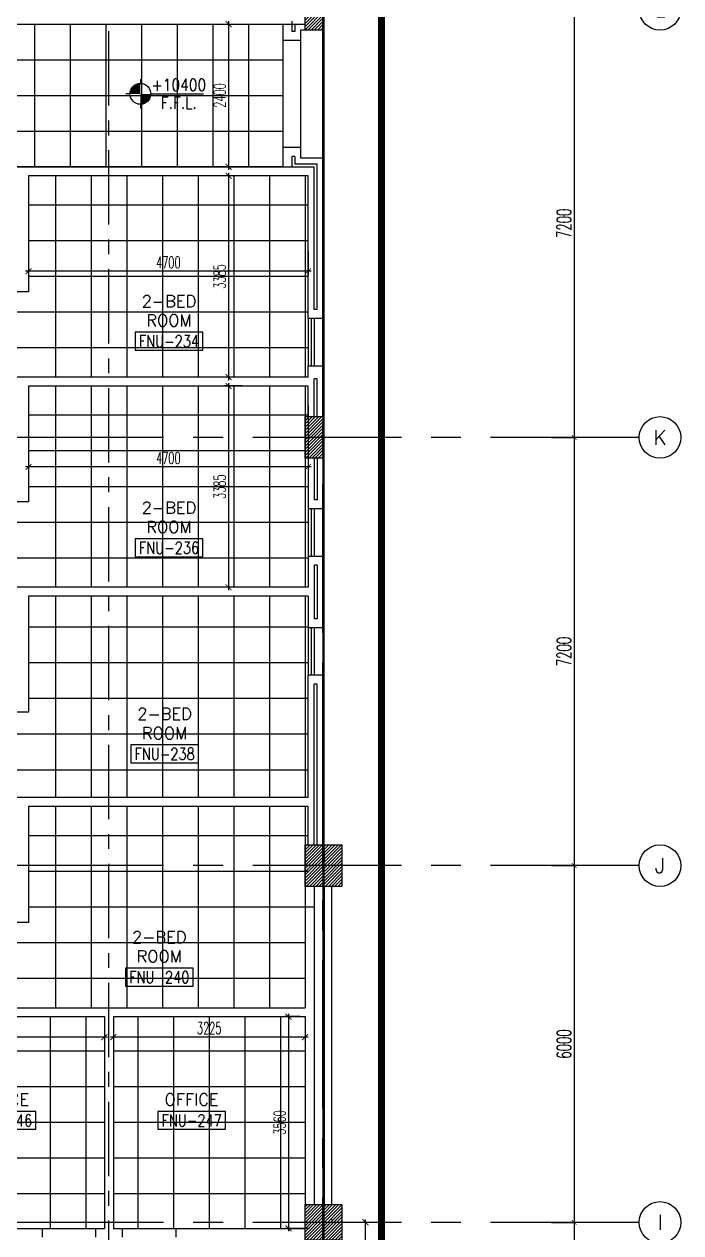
# Model space of a CAD drawing. Extents: x 88808.2 to 88899.2, y 39921.6 to 40001.1.
# Drawn here: x 88888.15 to 88899.19, y 39959.52 to 39979.85 of the extents above; entities that cross this region are included whole.
import ezdxf
from ezdxf.enums import TextEntityAlignment as Align

# ---------------------------------------------------------------- set-up
doc = ezdxf.new("R2010")
doc.units = 0
doc.header["$MEASUREMENT"] = 0
doc.header["$PDMODE"] = 34
for name, pattern in [('CENTER', [2, 1.25, -0.25, 0.25, -0.25]), ('CENTER2', [1.125, 0.75, -0.125, 0.125, -0.125]), ('CENTERX2', [4, 2.5, -0.5, 0.5, -0.5])]:
    doc.linetypes.add(name, pattern=pattern)
doc.layers.get('0').update_dxf_attribs({"color": 4, "linetype": 'CONTINUOUS'})
doc.layers.get('DEFPOINTS').update_dxf_attribs({"linetype": 'CONTINUOUS'})
for name, color, linetype in [('AX-CR', 2, 'CONTINUOUS'), ('AX-DIM', 4, 'CONTINUOUS'), ('AX-TXT', 2, 'CONTINUOUS'), ('AXES', 11, 'CENTERX2'), ('AXES1', 11, 'CENTER'), ('CEILING', 4, 'CONTINUOUS'), ('COL', 2, 'CONTINUOUS'), ('DIM', 4, 'CONTINUOUS'), ('EJ', 11, 'CONTINUOUS'), ('ELEV', 2, 'CONTINUOUS'), ('HAT', 11, 'CONTINUOUS'), ('INSUL', 4, 'CONTINUOUS'), ('LEV-PL', 7, 'CONTINUOUS'), ('RM-BOX', 11, 'CONTINUOUS'), ('RM-NAME', 11, 'CONTINUOUS'), ('RM-NO', 11, 'CONTINUOUS'), ('ROOF', 7, 'CONTINUOUS'), ('STR', 5, 'CONTINUOUS'), ('WALL', 2, 'CONTINUOUS'), ('WIN', 3, 'CONTINUOUS')]:
    doc.layers.add(name, color=color, linetype=linetype)
doc.styles.add('ROMANS', font='ROMANS.shx', dxfattribs={"width": 0.6})
doc.styles.add('S', font='ROMANS.SHX')
doc.dimstyles.new('DIM-OUT', dxfattribs={"dimscale": 0, "dimtxt": 0.24, "dimasz": 0.08, "dimexe": 0.02, "dimexo": 0.02, "dimgap": 0.05, "dimtad": 1, "dimdec": 0, "dimlfac": 1000, "dimzin": 0, "dimtxsty": 'ROMANS', "dimblk1": 'ARCHTICK', "dimblk2": 'ARCHTICK', "dimsah": 1, "dimcen": 0.01, "dimdle": 0.08, "dimclrd": 4, "dimclre": 4, "dimclrt": 2, "dimazin": 3, "dimtp": 2, "dimtm": 2, "dimtfac": 0.114286, "dimtdec": 0, "dimtix": 1, "dimtmove": 0, "dimatfit": 3, "dimtolj": 1, "dimtzin": 0})
doc.dimstyles.new('STANDARD_IN', dxfattribs={"dimtxt": 0.2, "dimasz": 0.1, "dimexe": 0.07, "dimexo": 0.07, "dimgap": 0.05, "dimtad": 1, "dimdec": 0, "dimlfac": 1000, "dimzin": 0, "dimtxsty": 'ROMANS', "dimblk": 'ARCHTICK', "dimcen": 0.05, "dimdle": 0.05, "dimclrd": 4, "dimclre": 4, "dimclrt": 2, "dimazin": 3, "dimtfac": 1, "dimtdec": 0, "dimtmove": 0, "dimatfit": 3, "dimtolj": 1, "dimtzin": 0})

# ---------------------------------------------------------------- blocks, each defined once
blk = doc.blocks.new('_ARCHTICK')
at = {"color": 0, "linetype": 'BYBLOCK', "const_width": 0.15}
blk.add_lwpolyline([(-0.5, -0.5), (0.5, 0.5)], dxfattribs=at)
blk = doc.blocks.new('*D216')
at = {"layer": 'DEFPOINTS', "color": 0, "linetype": 'CONTINUOUS'}
for p in [(88885.87, 39963.16), (88889.495, 39963.16), (88885.87, 39962.815)]:
    blk.add_point(p, dxfattribs=at)
at = {"layer": 'DIM', "color": 4, "linetype": 'CONTINUOUS'}
for p, q in [((88885.87, 39963.09), (88885.87, 39962.745)), ((88889.495, 39963.09), (88889.495, 39962.745)), ((88889.545, 39962.815), (88885.82, 39962.815))]:
    blk.add_line(p, q, dxfattribs=at)
at = {"layer": 'DIM', "color": 4, "linetype": 'CONTINUOUS', "xscale": 0.1, "yscale": 0.1, "zscale": 0.1, "rotation": 180}
blk.add_blockref('_ARCHTICK', (88885.87, 39962.815), dxfattribs=at)
at = {"layer": 'DIM', "color": 4, "linetype": 'CONTINUOUS', "xscale": 0.1, "yscale": 0.1, "zscale": 0.1}
blk.add_blockref('_ARCHTICK', (88889.495, 39962.815), dxfattribs=at)
at = {"layer": 'DIM', "color": 2, "linetype": 'CONTINUOUS', "insert": (88887.683, 39962.965), "char_height": 0.2, "attachment_point": 5, "style": 'ROMANS'}
blk.add_mtext('\\A1;3625', dxfattribs=at)
blk = doc.blocks.new('*D215')
at = {"layer": 'DEFPOINTS', "color": 0, "linetype": 'CONTINUOUS'}
for p in [(88889.645, 39962.838), (88889.645, 39962.815), (88892.87, 39962.838)]:
    blk.add_point(p, dxfattribs=at)
at = {"layer": 'DIM', "color": 4, "linetype": 'CONTINUOUS'}
for p, q in [((88892.92, 39962.815), (88889.595, 39962.815)), ((88889.645, 39962.768), (88889.645, 39962.745)), ((88892.87, 39962.768), (88892.87, 39962.745))]:
    blk.add_line(p, q, dxfattribs=at)
at = {"layer": 'DIM', "color": 4, "linetype": 'CONTINUOUS', "xscale": 0.1, "yscale": 0.1, "zscale": 0.1, "rotation": 180}
blk.add_blockref('_ARCHTICK', (88889.645, 39962.815), dxfattribs=at)
at = {"layer": 'DIM', "color": 4, "linetype": 'CONTINUOUS', "xscale": 0.1, "yscale": 0.1, "zscale": 0.1}
blk.add_blockref('_ARCHTICK', (88892.87, 39962.815), dxfattribs=at)
at = {"layer": 'DIM', "color": 2, "linetype": 'CONTINUOUS', "insert": (88891.258, 39962.965), "char_height": 0.2, "attachment_point": 5, "style": 'ROMANS'}
blk.add_mtext('\\A1;3225', dxfattribs=at)
blk = doc.blocks.new('*D213')
at = {"layer": 'DEFPOINTS', "color": 0, "linetype": 'CONTINUOUS'}
for p in [(88888.22, 39973.507), (88892.92, 39973.507), (88888.22, 39972.404)]:
    blk.add_point(p, dxfattribs=at)
at = {"layer": 'DIM', "color": 4, "linetype": 'CONTINUOUS'}
for p, q in [((88888.22, 39973.437), (88888.22, 39972.334)), ((88892.92, 39973.437), (88892.92, 39972.334)), ((88892.97, 39972.404), (88888.17, 39972.404))]:
    blk.add_line(p, q, dxfattribs=at)
at = {"layer": 'DIM', "color": 4, "linetype": 'CONTINUOUS', "xscale": 0.1, "yscale": 0.1, "zscale": 0.1, "rotation": 180}
blk.add_blockref('_ARCHTICK', (88888.22, 39972.404), dxfattribs=at)
at = {"layer": 'DIM', "color": 4, "linetype": 'CONTINUOUS', "xscale": 0.1, "yscale": 0.1, "zscale": 0.1}
blk.add_blockref('_ARCHTICK', (88892.92, 39972.404), dxfattribs=at)
at = {"layer": 'DIM', "color": 2, "linetype": 'CONTINUOUS', "insert": (88890.57, 39972.554), "char_height": 0.2, "attachment_point": 5, "style": 'ROMANS'}
blk.add_mtext('\\A1;4700', dxfattribs=at)
blk = doc.blocks.new('*D276')
at = {"layer": 'DEFPOINTS', "color": 0, "linetype": 'CONTINUOUS'}
for p in [(88888.22, 39976.11), (88892.92, 39976.11), (88888.22, 39975.694)]:
    blk.add_point(p, dxfattribs=at)
at = {"layer": 'DIM', "color": 4, "linetype": 'CONTINUOUS'}
for p, q in [((88888.22, 39976.04), (88888.22, 39975.624)), ((88892.92, 39976.04), (88892.92, 39975.624)), ((88892.97, 39975.694), (88888.17, 39975.694))]:
    blk.add_line(p, q, dxfattribs=at)
at = {"layer": 'DIM', "color": 4, "linetype": 'CONTINUOUS', "xscale": 0.1, "yscale": 0.1, "zscale": 0.1, "rotation": 180}
blk.add_blockref('_ARCHTICK', (88888.22, 39975.694), dxfattribs=at)
at = {"layer": 'DIM', "color": 4, "linetype": 'CONTINUOUS', "xscale": 0.1, "yscale": 0.1, "zscale": 0.1}
blk.add_blockref('_ARCHTICK', (88892.92, 39975.694), dxfattribs=at)
at = {"layer": 'DIM', "color": 2, "linetype": 'CONTINUOUS', "insert": (88890.57, 39975.844), "char_height": 0.2, "attachment_point": 5, "style": 'ROMANS'}
blk.add_mtext('\\A1;4700', dxfattribs=at)
blk = doc.blocks.new('*D211')
at = {"layer": 'DEFPOINTS', "color": 0, "linetype": 'CONTINUOUS'}
for p in [(88891.12, 39979.85), (88891.12, 39977.45), (88891.584, 39977.45)]:
    blk.add_point(p, dxfattribs=at)
at = {"layer": 'DIM', "color": 4, "linetype": 'CONTINUOUS'}
for p, q in [((88891.584, 39979.9), (88891.584, 39977.4)), ((88891.19, 39979.85), (88891.654, 39979.85)), ((88891.19, 39977.45), (88891.654, 39977.45))]:
    blk.add_line(p, q, dxfattribs=at)
at = {"layer": 'DIM', "color": 4, "linetype": 'CONTINUOUS', "xscale": 0.1, "yscale": 0.1, "zscale": 0.1}
for p, rotation in [((88891.584, 39979.85), 90), ((88891.584, 39977.45), 270)]:
    blk.add_blockref('_ARCHTICK', p, dxfattribs=dict(at, rotation=rotation))
at = {"layer": 'DIM', "color": 2, "linetype": 'CONTINUOUS', "insert": (88891.434, 39978.65), "char_height": 0.2, "attachment_point": 5, "rotation": 90, "style": 'ROMANS'}
blk.add_mtext('\\A1;2400', dxfattribs=at)
blk = doc.blocks.new('RM1')
at = {"layer": 'RM-BOX'}
blk.add_lwpolyline([(570, -200), (-570, -200), (-570, -500), (570, -500)], close=True, dxfattribs=at)
at = {"layer": 'RM-NAME', "style": 'ROMANS'}
blk.add_attdef('ROOMNAME1', text='', height=200, dxfattribs=at).set_placement((0, 324), align=Align.MIDDLE)
blk = doc.blocks.new('LEV1')
at = {"layer": 'LEV-PL'}
for p, q in [((0, 245), (0, 175)), ((-175, 0), (-245, 0)), ((175, 0), (1061, 0)), ((0, -175), (0, -245))]:
    blk.add_line(p, q, dxfattribs=at)
at = {"layer": 'LEV-PL', "const_width": 175}
for points in [[(-88, 0, -0.414214), (0, 88, -1)], [(88, 0, -0.414214), (0, -88, -1)]]:
    blk.add_lwpolyline(points, format="xyb", dxfattribs=at)
at = {"layer": 'LEV-PL'}
blk.add_circle((0, 0), 175, dxfattribs=at)
at = {"layer": 'LEV-PL', "color": 4, "style": 'S', "width": 0.85}
for tag, p in [('+0000', (646, 50)), ('F.F.L.', (646, -250))]:
    blk.add_attdef(tag, text='', height=200, dxfattribs=at).set_placement(p, align=Align.CENTER)
blk = doc.blocks.new('*D280')
at = {"layer": 'DEFPOINTS', "color": 0, "linetype": 'CONTINUOUS'}
for p in [(88892.859, 39963.16), (88892.592, 39959.6), (88893.015, 39959.6)]:
    blk.add_point(p, dxfattribs=at)
at = {"layer": 'DIM', "color": 4, "linetype": 'CONTINUOUS'}
for p, q in [((88892.789, 39963.16), (88892.522, 39963.16)), ((88892.592, 39963.21), (88892.592, 39959.55)), ((88892.945, 39959.6), (88892.522, 39959.6))]:
    blk.add_line(p, q, dxfattribs=at)
at = {"layer": 'DIM', "color": 4, "linetype": 'CONTINUOUS', "xscale": 0.1, "yscale": 0.1, "zscale": 0.1}
for p, rotation in [((88892.592, 39963.16), 90), ((88892.592, 39959.6), 270)]:
    blk.add_blockref('_ARCHTICK', p, dxfattribs=dict(at, rotation=rotation))
at = {"layer": 'DIM', "color": 2, "linetype": 'CONTINUOUS', "insert": (88892.442, 39961.38), "char_height": 0.2, "attachment_point": 5, "rotation": 90, "style": 'ROMANS'}
blk.add_mtext('\\A1;3560', dxfattribs=at)
blk = doc.blocks.new('*D279')
at = {"layer": 'DEFPOINTS', "color": 0, "linetype": 'CONTINUOUS'}
for p in [(88891.882, 39973.765), (88891.584, 39970.38), (88892.018, 39970.38)]:
    blk.add_point(p, dxfattribs=at)
at = {"layer": 'DIM', "color": 4, "linetype": 'CONTINUOUS'}
for p, q in [((88891.584, 39973.815), (88891.584, 39970.33)), ((88891.812, 39973.765), (88891.514, 39973.765)), ((88891.948, 39970.38), (88891.514, 39970.38))]:
    blk.add_line(p, q, dxfattribs=at)
at = {"layer": 'DIM', "color": 4, "linetype": 'CONTINUOUS', "xscale": 0.1, "yscale": 0.1, "zscale": 0.1}
for p, rotation in [((88891.584, 39973.765), 90), ((88891.584, 39970.38), 270)]:
    blk.add_blockref('_ARCHTICK', p, dxfattribs=dict(at, rotation=rotation))
at = {"layer": 'DIM', "color": 2, "linetype": 'CONTINUOUS', "insert": (88891.434, 39972.072), "char_height": 0.2, "attachment_point": 5, "rotation": 90, "style": 'ROMANS'}
blk.add_mtext('\\A1;3385', dxfattribs=at)
blk = doc.blocks.new('*D278')
at = {"layer": 'DEFPOINTS', "color": 0, "linetype": 'CONTINUOUS'}
for p in [(88891.935, 39977.3), (88891.584, 39973.915), (88891.891, 39973.915)]:
    blk.add_point(p, dxfattribs=at)
at = {"layer": 'DIM', "color": 4, "linetype": 'CONTINUOUS'}
for p, q in [((88891.865, 39977.3), (88891.514, 39977.3)), ((88891.584, 39977.35), (88891.584, 39973.865)), ((88891.821, 39973.915), (88891.514, 39973.915))]:
    blk.add_line(p, q, dxfattribs=at)
at = {"layer": 'DIM', "color": 4, "linetype": 'CONTINUOUS', "xscale": 0.1, "yscale": 0.1, "zscale": 0.1}
for p, rotation in [((88891.584, 39977.3), 90), ((88891.584, 39973.915), 270)]:
    blk.add_blockref('_ARCHTICK', p, dxfattribs=dict(at, rotation=rotation))
at = {"layer": 'DIM', "color": 2, "linetype": 'CONTINUOUS', "insert": (88891.434, 39975.607), "char_height": 0.2, "attachment_point": 5, "rotation": 90, "style": 'ROMANS'}
blk.add_mtext('\\A1;3385', dxfattribs=at)
blk = doc.blocks.new('*D263')
at = {"layer": 'DEFPOINTS', "color": 0, "linetype": 'CONTINUOUS'}
for p in [(88893.886, 39959.7), (88894.095, 39959.7), (88894.095, 39956.1)]:
    blk.add_point(p, dxfattribs=at)
at = {"layer": 'DIM', "color": 4, "linetype": 'CONTINUOUS'}
for p, q in [((88894.025, 39959.7), (88893.816, 39959.7)), ((88893.886, 39956.05), (88893.886, 39959.75)), ((88894.025, 39956.1), (88893.816, 39956.1))]:
    blk.add_line(p, q, dxfattribs=at)
at = {"layer": 'DIM', "color": 4, "linetype": 'CONTINUOUS', "xscale": 0.1, "yscale": 0.1, "zscale": 0.1}
for p, rotation in [((88893.886, 39959.7), 90), ((88893.886, 39956.1), 270)]:
    blk.add_blockref('_ARCHTICK', p, dxfattribs=dict(at, rotation=rotation))
at = {"layer": 'DIM', "color": 2, "linetype": 'CONTINUOUS', "insert": (88893.736, 39957.9), "char_height": 0.2, "attachment_point": 5, "rotation": 90, "style": 'ROMANS'}
blk.add_mtext('\\A1;3600', dxfattribs=at)
blk = doc.blocks.new('C11')
at = {"layer": 'HAT'}
h = blk.add_hatch(dxfattribs=at)
h.set_pattern_fill('ANSI31', color=256, scale=300, style=0)
h.set_pattern_definition([(45, (-248556.182, -75061.005), (-26.5165043, 26.5165043), [])])
h.paths.add_polyline_path([(300, 700), (0, 700), (0, 350), (300, 350)])
h.paths.add_polyline_path([(300, 350), (0, 350), (0, 0), (300, 0)])
at = {"layer": 'COL'}
blk.add_lwpolyline([(300, 700), (300, 0), (0, 0), (0, 700)], close=True, dxfattribs=at)
blk = doc.blocks.new('C11D')
at = {"layer": 'COL', "linetype": 'BYBLOCK'}
for p in [(-320, 0), (0, 0)]:
    blk.add_blockref('C11', p, dxfattribs=at)
blk = doc.blocks.new('C5V')
at = {"layer": 'HAT'}
h = blk.add_hatch(dxfattribs=at)
h.set_pattern_fill('ANSI31', color=256, scale=300, style=0)
h.set_pattern_definition([(45, (-249196.182, -54711.005), (-26.5165043, 26.5165043), [])])
h.paths.add_polyline_path([(-20, 600), (-320, 600), (-320, 300), (-20, 300)])
h.paths.add_polyline_path([(-20, 300), (-320, 300), (-320, 0), (-20, 0)])
h = blk.add_hatch(dxfattribs=at)
h.set_pattern_fill('ANSI31', color=256, scale=300, style=0)
h.set_pattern_definition([(45, (-248876.182, -54711.005), (-26.5165043, 26.5165043), [])])
h.paths.add_polyline_path([(300, 600), (0, 600), (0, 300), (300, 300)])
h.paths.add_polyline_path([(300, 300), (0, 300), (0, 0), (300, 0)])
at = {"layer": 'COL'}
for points in [[(-20, 600), (-20, 0), (-320, 0), (-320, 600)], [(300, 600), (300, 0), (0, 0), (0, 600)]]:
    blk.add_lwpolyline(points, close=True, dxfattribs=at)
blk = doc.blocks.new('*D258')
at = {"layer": 'AX-DIM', "color": 4}
for p, q in [((88897.395, 39972.98), (88897.395, 39965.62)), ((88897.015, 39972.9), (88897.415, 39972.9)), ((88897.015, 39965.7), (88897.415, 39965.7))]:
    blk.add_line(p, q, dxfattribs=at)
at = {"layer": 'DEFPOINTS', "color": 0}
for p in [(88896.995, 39972.9), (88896.995, 39965.7), (88897.395, 39965.7)]:
    blk.add_point(p, dxfattribs=at)
at = {"layer": 'AX-DIM', "color": 4, "xscale": 0.08, "yscale": 0.08, "zscale": 0.08}
for p, rotation in [((88897.395, 39972.9), 90), ((88897.395, 39965.7), 270)]:
    blk.add_blockref('_ARCHTICK', p, dxfattribs=dict(at, rotation=rotation))
at = {"layer": 'AX-DIM', "color": 2, "insert": (88897.225, 39969.3), "char_height": 0.24, "attachment_point": 5, "rotation": 90, "style": 'ROMANS'}
blk.add_mtext('\\A1;7200', dxfattribs=at)
blk = doc.blocks.new('*D257')
at = {"layer": 'AX-DIM', "color": 4}
for p, q in [((88897.015, 39980.1), (88897.415, 39980.1)), ((88897.395, 39980.18), (88897.395, 39972.82)), ((88897.015, 39972.9), (88897.415, 39972.9))]:
    blk.add_line(p, q, dxfattribs=at)
at = {"layer": 'DEFPOINTS', "color": 0}
for p in [(88896.995, 39980.1), (88896.995, 39972.9), (88897.395, 39972.9)]:
    blk.add_point(p, dxfattribs=at)
at = {"layer": 'AX-DIM', "color": 4, "xscale": 0.08, "yscale": 0.08, "zscale": 0.08}
for p, rotation in [((88897.395, 39980.1), 90), ((88897.395, 39972.9), 270)]:
    blk.add_blockref('_ARCHTICK', p, dxfattribs=dict(at, rotation=rotation))
at = {"layer": 'AX-DIM', "color": 2, "insert": (88897.225, 39976.5), "char_height": 0.24, "attachment_point": 5, "rotation": 90, "style": 'ROMANS'}
blk.add_mtext('\\A1;7200', dxfattribs=at)
blk = doc.blocks.new('*D254')
at = {"layer": 'AX-DIM', "color": 4}
for p, q in [((88897.395, 39959.78), (88897.395, 39956.02)), ((88897.015, 39959.7), (88897.415, 39959.7)), ((88897.015, 39956.1), (88897.415, 39956.1))]:
    blk.add_line(p, q, dxfattribs=at)
at = {"layer": 'DEFPOINTS', "color": 0}
for p in [(88896.995, 39959.7), (88896.995, 39956.1), (88897.395, 39956.1)]:
    blk.add_point(p, dxfattribs=at)
at = {"layer": 'AX-DIM', "color": 4, "xscale": 0.08, "yscale": 0.08, "zscale": 0.08}
for p, rotation in [((88897.395, 39959.7), 90), ((88897.395, 39956.1), 270)]:
    blk.add_blockref('_ARCHTICK', p, dxfattribs=dict(at, rotation=rotation))
at = {"layer": 'AX-DIM', "color": 2, "insert": (88897.225, 39957.9), "char_height": 0.24, "attachment_point": 5, "rotation": 90, "style": 'ROMANS'}
blk.add_mtext('\\A1;3600', dxfattribs=at)
blk = doc.blocks.new('*D245')
at = {"layer": 'AX-DIM', "color": 4}
for p, q in [((88897.015, 39965.7), (88897.415, 39965.7)), ((88897.395, 39965.78), (88897.395, 39959.62)), ((88897.015, 39959.7), (88897.415, 39959.7))]:
    blk.add_line(p, q, dxfattribs=at)
at = {"layer": 'DEFPOINTS', "color": 0}
for p in [(88896.995, 39965.7), (88896.995, 39959.7), (88897.395, 39959.7)]:
    blk.add_point(p, dxfattribs=at)
at = {"layer": 'AX-DIM', "color": 4, "xscale": 0.08, "yscale": 0.08, "zscale": 0.08}
for p, rotation in [((88897.395, 39965.7), 90), ((88897.395, 39959.7), 270)]:
    blk.add_blockref('_ARCHTICK', p, dxfattribs=dict(at, rotation=rotation))
at = {"layer": 'AX-DIM', "color": 2, "insert": (88897.225, 39962.7), "char_height": 0.24, "attachment_point": 5, "rotation": 90, "style": 'ROMANS'}
blk.add_mtext('\\A1;6000', dxfattribs=at)
blk = doc.blocks.new('AXR')
at = {"layer": 'AX-CR'}
blk.add_circle((350, 0), 350, dxfattribs=at)

msp = doc.modelspace()

# ---------------------------------------------------------------- linework, layer by layer
at = {"layer": 'AXES'}
for p, q in [((88893.1703, 39921.6153), (88893.1703, 40000.0779)), ((88893.1903, 39921.6153), (88893.1903, 40000.0779)), ((88898.4894, 39972.8996), (88876.9703, 39972.8996)), ((88898.4894, 39965.6996), (88876.9703, 39965.6996)), ((88898.4894, 39959.6996), (88876.9703, 39959.6996))]:
    msp.add_line(p, q, dxfattribs=at)
at = {"layer": 'AXES1'}
msp.add_line((88889.5703, 39928.4796), (88889.5703, 39987.2996), dxfattribs=at)
at = {"layer": 'CEILING', "linetype": 'BYBLOCK', "ltscale": 0.3}
for p, q in [((88862.8828, 39979.8496), (88892.8703, 39979.8496)), ((88861.4453, 39979.2496), (88892.4953, 39979.2496)), ((88861.4453, 39978.6496), (88892.4953, 39978.6496)), ((88861.4453, 39978.0496), (88892.4953, 39978.0496)), ((88861.4453, 39977.4496), (88892.9203, 39977.4496)), ((88888.6703, 39977.2996), (88888.6703, 39973.9146)), ((88889.2703, 39977.2996), (88889.2703, 39973.9146)), ((88889.8703, 39977.2996), (88889.8703, 39973.9146)), ((88890.4703, 39977.2996), (88890.4703, 39973.9146)), ((88891.0703, 39977.2996), (88891.0703, 39973.9146)), ((88891.6703, 39977.2996), (88891.6703, 39973.9146)), ((88892.2703, 39977.2996), (88892.2703, 39973.9146)), ((88892.8703, 39977.2996), (88892.8703, 39973.9146)), ((88892.9203, 39976.8071), (88888.2203, 39976.8071)), ((88892.9203, 39976.2071), (88888.2203, 39976.2071)), ((88892.9203, 39975.6071), (88888.2203, 39975.6071)), ((88892.9203, 39975.0071), (88886.2703, 39975.0071)), ((88892.9203, 39974.4071), (88886.2703, 39974.4071)), ((88888.6703, 39973.7646), (88888.6703, 39970.3796)), ((88889.2703, 39973.7646), (88889.2703, 39970.3796)), ((88889.8703, 39973.7646), (88889.8703, 39970.3796)), ((88890.4703, 39973.7646), (88890.4703, 39970.3796)), ((88891.0703, 39973.7646), (88891.0703, 39970.3796)), ((88891.6703, 39973.7646), (88891.6703, 39970.3796)), ((88892.2703, 39973.7646), (88892.2703, 39970.3796)), ((88892.8703, 39973.7646), (88892.8703, 39970.3796)), ((88892.9203, 39973.2721), (88888.2203, 39973.2721)), ((88892.8703, 39972.6721), (88888.2203, 39972.6721)), ((88892.9203, 39972.0721), (88888.2203, 39972.0721)), ((88892.9203, 39971.4721), (88886.2703, 39971.4721)), ((88892.9203, 39970.8721), (88886.2703, 39970.8721)), ((88888.6703, 39970.2296), (88888.6703, 39966.8446)), ((88889.2703, 39970.2296), (88889.2703, 39966.8446)), ((88889.8703, 39970.2296), (88889.8703, 39966.8446)), ((88890.4703, 39970.2296), (88890.4703, 39966.8446)), ((88891.0703, 39970.2296), (88891.0703, 39966.8446)), ((88891.6703, 39970.2296), (88891.6703, 39966.8446)), ((88892.2703, 39970.2296), (88892.2703, 39966.8446)), ((88892.8703, 39970.2296), (88892.8703, 39966.8446)), ((88892.9203, 39969.7075), (88888.2203, 39969.7075)), ((88892.9203, 39969.1075), (88888.2203, 39969.1075)), ((88892.9203, 39968.5075), (88888.2203, 39968.5075)), ((88892.9203, 39967.9075), (88886.2703, 39967.9075)), ((88892.9203, 39967.3075), (88886.2703, 39967.3075)), ((88888.6703, 39966.6946), (88888.6703, 39963.3096)), ((88889.2703, 39966.6946), (88889.2703, 39963.3096)), ((88889.8703, 39966.6946), (88889.8703, 39963.3096)), ((88890.4703, 39966.6946), (88890.4703, 39963.3096)), ((88891.0703, 39966.6946), (88891.0703, 39963.3096)), ((88891.6703, 39966.6946), (88891.6703, 39963.3096)), ((88892.2703, 39966.6946), (88892.2703, 39963.3096)), ((88892.8703, 39966.6946), (88892.8703, 39963.3096)), ((88892.9203, 39966.2021), (88888.2203, 39966.2021)), ((88892.9203, 39965.6021), (88888.2203, 39965.6021)), ((88893.0203, 39965.0021), (88888.2203, 39965.0021)), ((88892.8703, 39964.4021), (88886.2703, 39964.4021)), ((88892.8703, 39963.8021), (88886.2703, 39963.8021))]:
    msp.add_line(p, q, dxfattribs=at)
at = {"layer": 'CEILING', "linetype": 'CONTINUOUS'}
for p, q in [((88888.3203, 39979.8496), (88888.3203, 39977.4496)), ((88888.9203, 39979.8496), (88888.9203, 39977.4496)), ((88889.5203, 39979.8496), (88889.5203, 39977.4496)), ((88890.1203, 39979.8496), (88890.1203, 39977.4496)), ((88890.7203, 39979.8496), (88890.7203, 39977.4496)), ((88891.3203, 39979.8496), (88891.3203, 39977.4496)), ((88891.9203, 39979.8496), (88891.9203, 39977.4496)), ((88893.1703, 39979.8496), (88893.1703, 39977.4496)), ((88888.5828, 39963.1596), (88888.5828, 39959.5996)), ((88889.1828, 39963.1596), (88889.1828, 39959.5996)), ((88890.0578, 39963.1596), (88890.0578, 39959.5996)), ((88890.6578, 39963.1596), (88890.6578, 39959.5996)), ((88891.2578, 39963.1596), (88891.2578, 39959.5996)), ((88891.8578, 39963.1596), (88891.8578, 39959.5996)), ((88892.4578, 39963.1596), (88892.4578, 39959.5996)), ((88889.4953, 39962.5796), (88885.8703, 39962.5796)), ((88892.8703, 39962.5796), (88889.6453, 39962.5796)), ((88889.4953, 39961.9796), (88885.8703, 39961.9796)), ((88892.8703, 39961.9796), (88889.6453, 39961.9796)), ((88889.4953, 39961.3796), (88885.8703, 39961.3796)), ((88892.8703, 39961.3796), (88889.6453, 39961.3796)), ((88889.4953, 39960.7796), (88885.8703, 39960.7796)), ((88892.8703, 39960.7796), (88889.6453, 39960.7796)), ((88889.4953, 39960.1796), (88885.8703, 39960.1796)), ((88892.8703, 39960.1796), (88889.6453, 39960.1796))]:
    msp.add_line(p, q, dxfattribs=at)
at = {"layer": 'COL'}
msp.add_line((88893.1903, 39965.9496), (88893.1903, 39965.7496), dxfattribs=at)
msp.add_lwpolyline([(88893.3145, 39959.7496), (88893.323, 39959.7496)], dxfattribs=at)
at = {"layer": 'EJ'}
for p, q in [((88893.1703, 39977.5996), (88893.1703, 39979.7496)), ((88893.1903, 39977.5996), (88893.1903, 39979.7496)), ((88893.1703, 39965.3496), (88893.1703, 39959.9996)), ((88893.1903, 39965.3496), (88893.1903, 39959.9996))]:
    msp.add_line(p, q, dxfattribs=at)
at = {"layer": 'ELEV', "linetype": 'CENTER2', "const_width": 0.12}
msp.add_lwpolyline([(88894.1545, 39926.0796), (88894.1545, 39989.6996)], dxfattribs=at)
at = {"layer": 'INSUL'}
for p, q in [((88892.6453, 39979.8996), (88892.6453, 39979.7246)), ((88892.6953, 39979.7246), (88892.6453, 39979.7246)), ((88892.6953, 39979.8496), (88892.6953, 39979.7246)), ((88892.6453, 39977.6246), (88892.6453, 39977.4496)), ((88892.6953, 39977.6246), (88892.6453, 39977.6246)), ((88892.6453, 39977.4496), (88893.0203, 39977.4496)), ((88892.6953, 39977.6246), (88892.6953, 39977.4996)), ((88892.6953, 39977.4996), (88893.0703, 39977.4996)), ((88893.0203, 39975.0496), (88893.0203, 39977.4496)), ((88893.0703, 39975.0496), (88893.0703, 39977.4996)), ((88893.0703, 39975.0496), (88893.0203, 39975.0496)), ((88893.0703, 39973.8871), (88893.0203, 39973.8871)), ((88893.0203, 39973.2496), (88893.0203, 39973.8871)), ((88893.0703, 39973.2496), (88893.0703, 39973.8871)), ((88893.0203, 39972.5496), (88893.0203, 39971.8496)), ((88893.0703, 39972.5496), (88893.0703, 39971.8496)), ((88893.0703, 39971.8496), (88893.0203, 39971.8496)), ((88893.0703, 39970.7496), (88893.0203, 39970.7496)), ((88893.0203, 39970.7496), (88893.0203, 39969.8496)), ((88893.0703, 39970.7496), (88893.0703, 39969.8496)), ((88893.0703, 39969.8496), (88893.0203, 39969.8496)), ((88893.0703, 39968.7496), (88893.0203, 39968.7496)), ((88893.0203, 39966.0496), (88893.0203, 39968.7496)), ((88893.0703, 39966.0496), (88893.0703, 39968.7496))]:
    msp.add_line(p, q, dxfattribs=at)
at = {"layer": 'ROOF', "color": 9}
msp.add_line((88893.1903, 39979.7496), (88893.1903, 39987.3496), dxfattribs=at)
at = {"layer": 'ROOF'}
msp.add_line((88893.1903, 39966.0496), (88893.1903, 39977.5996), dxfattribs=at)
at = {"layer": 'STR'}
for p, q in [((88893.1903, 39979.7496), (88893.1903, 39979.8496)), ((88893.1903, 39977.4996), (88893.1903, 39977.5996))]:
    msp.add_line(p, q, dxfattribs=at)
at = {"layer": 'WALL'}
for p, q in [((88893.1703, 39979.8996), (88893.1703, 39979.7496)), ((88892.4953, 39979.8496), (88892.4953, 39979.5746)), ((88892.7953, 39979.7496), (88892.7953, 39979.5746)), ((88893.1703, 39979.7496), (88892.7953, 39979.7496)), ((88892.7953, 39979.5746), (88892.4953, 39979.5746)), ((88892.4953, 39979.5746), (88892.4953, 39977.4496)), ((88892.7952, 39979.5746), (88892.7953, 39977.5996)), ((88892.7953, 39977.7746), (88892.4953, 39977.7746)), ((88892.4953, 39977.4496), (88885.7203, 39977.4496)), ((88892.7953, 39977.5996), (88893.1703, 39977.5996)), ((88893.1703, 39974.8996), (88893.1703, 39977.5996)), ((88892.9203, 39977.2996), (88888.2203, 39977.2996)), ((88892.9203, 39974.8996), (88892.9203, 39977.2996)), ((88888.2203, 39975.3496), (88887.9703, 39975.3496)), ((88893.1703, 39974.8996), (88892.9203, 39974.8996)), ((88892.9203, 39973.9146), (88892.9203, 39974.0996)), ((88893.1703, 39974.0996), (88892.9203, 39974.0996)), ((88893.1703, 39973.2496), (88893.1703, 39974.0996)), ((88892.9203, 39973.9146), (88886.2703, 39973.9146)), ((88892.9203, 39973.7646), (88888.2203, 39973.7646)), ((88892.9203, 39973.2496), (88892.9203, 39973.7646)), ((88892.9203, 39972.5496), (88892.9203, 39971.6996)), ((88893.1703, 39972.5496), (88893.1703, 39971.6996)), ((88888.2203, 39971.8146), (88887.9703, 39971.8146)), ((88893.1703, 39971.6996), (88892.9203, 39971.6996)), ((88892.9203, 39970.8996), (88892.9203, 39970.3796)), ((88893.1703, 39970.8996), (88892.9203, 39970.8996)), ((88893.1703, 39970.8996), (88893.1703, 39969.6996)), ((88892.9203, 39970.3796), (88886.2703, 39970.3796)), ((88892.9203, 39970.2296), (88888.2203, 39970.2296)), ((88892.9203, 39970.2296), (88892.9203, 39969.6996)), ((88893.1703, 39969.6996), (88892.9203, 39969.6996)), ((88892.9203, 39966.8446), (88892.9203, 39968.8996)), ((88893.1703, 39968.8996), (88892.9203, 39968.8996)), ((88893.1703, 39966.0496), (88893.1703, 39968.8996)), ((88888.2203, 39968.2796), (88887.9703, 39968.2796)), ((88892.9203, 39966.8446), (88886.2703, 39966.8446)), ((88892.9203, 39966.6946), (88888.2203, 39966.6946)), ((88892.9203, 39966.0496), (88892.9203, 39966.6946)), ((88892.8703, 39965.3496), (88892.8703, 39963.3096)), ((88893.0203, 39965.3496), (88893.0203, 39959.9996)), ((88893.3145, 39965.3496), (88893.3145, 39959.9996)), ((88888.2203, 39964.7446), (88887.9703, 39964.7446)), ((88886.2703, 39963.3096), (88892.8703, 39963.3096)), ((88885.8703, 39963.1596), (88889.4953, 39963.1596)), ((88889.4953, 39963.1596), (88889.4953, 39959.5996)), ((88889.6453, 39963.1596), (88889.6453, 39959.5996)), ((88889.6453, 39963.1596), (88892.8703, 39963.1596)), ((88890.6953, 39963.1596), (88892.0203, 39963.1596)), ((88892.8703, 39963.1596), (88892.8703, 39959.9996)), ((88886.2203, 39959.5996), (88889.3453, 39959.5996)), ((88888.4453, 39959.5996), (88888.4453, 39959.4496)), ((88889.3453, 39959.5996), (88889.3453, 39959.4496)), ((88889.3453, 39959.5996), (88889.4953, 39959.5996)), ((88889.6453, 39959.5996), (88889.7953, 39959.5996)), ((88889.7953, 39959.5996), (88892.8703, 39959.5996)), ((88889.7953, 39959.5996), (88889.7953, 39959.4496)), ((88890.6953, 39959.5996), (88890.6953, 39959.4496))]:
    msp.add_line(p, q, dxfattribs=at)
at = {"layer": 'WALL', "linetype": 'BYBLOCK'}
for p, q in [((88888.2203, 39977.2996), (88888.2203, 39975.3496)), ((88888.2203, 39973.7646), (88888.2203, 39971.8146)), ((88888.2203, 39970.2296), (88888.2203, 39968.2796)), ((88888.2203, 39966.6946), (88888.2203, 39964.7446))]:
    msp.add_line(p, q, dxfattribs=at)
at = {"layer": 'WIN'}
for p, q in [((88892.9203, 39974.8996), (88892.9203, 39974.0996)), ((88892.9703, 39974.8996), (88892.9703, 39974.0996)), ((88893.0203, 39974.8996), (88893.0203, 39974.0996)), ((88893.1703, 39974.8996), (88893.1703, 39974.0996)), ((88892.9203, 39971.6996), (88892.9203, 39970.8996)), ((88892.9703, 39971.6996), (88892.9703, 39970.8996)), ((88893.0203, 39971.6996), (88893.0203, 39970.8996)), ((88893.1703, 39971.6996), (88893.1703, 39970.8996)), ((88892.9203, 39969.6996), (88892.9203, 39968.8996)), ((88892.9703, 39969.6996), (88892.9703, 39968.8996)), ((88893.0203, 39969.6996), (88893.0203, 39968.8996)), ((88893.1703, 39969.6996), (88893.1703, 39968.8996))]:
    msp.add_line(p, q, dxfattribs=at)

# ---------------------------------------------------------------- block references
at = {"layer": 'AXES'}
ref = msp.add_blockref('AXR', (88898.4894, 39980.0996), dxfattribs=dict(at, xscale=0.001, yscale=0.001, zscale=0.001))
ref.add_attrib('AX', 'L', dxfattribs={"layer": 'AX-TXT', "height": 0.25, "style": 'ROMANS'}).set_placement((88898.8394, 39980.0996), align=Align.MIDDLE)
ref = msp.add_blockref('AXR', (88898.4894, 39972.8996), dxfattribs=dict(at, xscale=0.001, yscale=0.001, zscale=0.001))
ref.add_attrib('AX', 'K', dxfattribs={"layer": 'AX-TXT', "height": 0.25, "style": 'ROMANS'}).set_placement((88898.8394, 39972.8996), align=Align.MIDDLE)
ref = msp.add_blockref('AXR', (88898.4894, 39965.6996), dxfattribs=dict(at, xscale=0.001, yscale=0.001, zscale=0.001))
ref.add_attrib('AX', 'J', dxfattribs={"layer": 'AX-TXT', "height": 0.25, "style": 'ROMANS'}).set_placement((88898.8394, 39965.6996), align=Align.MIDDLE)
ref = msp.add_blockref('AXR', (88898.4894, 39959.6996), dxfattribs=dict(at, xscale=0.001, yscale=0.001, zscale=0.001))
ref.add_attrib('AX', 'I', dxfattribs={"layer": 'AX-TXT', "height": 0.25, "style": 'ROMANS'}).set_placement((88898.8394, 39959.6996), align=Align.MIDDLE)
at = {"layer": 'COL', "xscale": 0.001, "yscale": 0.001, "zscale": 0.001}
for name, p in [('C11', (88892.8703, 39979.7496)), ('C11', (88892.8703, 39972.5496)), ('C11D', (88893.1903, 39965.3496)), ('C5V', (88893.1903, 39959.3996))]:
    msp.add_blockref(name, p, dxfattribs=at)
at = {"layer": 'LEV-PL', "xscale": 0.001, "yscale": 0.001, "zscale": 0.001}
msp.add_blockref('LEV1', (88890.0999, 39978.678), dxfattribs=at).add_auto_attribs({'F.F.L.': 'F.F.L.', '+0000': '+10400'})
at = {"layer": 'RM-NO'}
ref = msp.add_blockref('RM1', (88890.581, 39974.8679), dxfattribs=dict(at, xscale=0.001, yscale=0.001, zscale=0.001))
ref.add_attrib('ROOMNO', 'FNU-234', dxfattribs={"height": 0.2, "style": 'ROMANS', "width": 0.8}).set_placement((88890.581, 39974.5179), align=Align.MIDDLE)
ref.add_attrib('ROOMNAME2', 'ROOM', dxfattribs={"layer": 'RM-NAME', "height": 0.2, "style": 'ROMANS'}).set_placement((88890.581, 39974.8679), align=Align.MIDDLE)
ref.add_attrib('ROOMNAME1', '2-BED', dxfattribs={"layer": 'RM-NAME', "height": 0.2, "style": 'ROMANS'}).set_placement((88890.581, 39975.1917), align=Align.MIDDLE)
ref = msp.add_blockref('RM1', (88890.581, 39971.3944), dxfattribs=dict(at, xscale=0.001, yscale=0.001, zscale=0.001))
ref.add_attrib('ROOMNO', 'FNU-236', dxfattribs={"height": 0.2, "style": 'ROMANS', "width": 0.8}).set_placement((88890.581, 39971.0444), align=Align.MIDDLE)
ref.add_attrib('ROOMNAME2', 'ROOM', dxfattribs={"layer": 'RM-NAME', "height": 0.2, "style": 'ROMANS'}).set_placement((88890.581, 39971.3944), align=Align.MIDDLE)
ref.add_attrib('ROOMNAME1', '2-BED', dxfattribs={"layer": 'RM-NAME', "height": 0.2, "style": 'ROMANS'}).set_placement((88890.581, 39971.7182), align=Align.MIDDLE)
ref = msp.add_blockref('RM1', (88890.5071, 39967.928), dxfattribs=dict(at, xscale=0.001, yscale=0.001, zscale=0.001))
ref.add_attrib('ROOMNO', 'FNU-238', dxfattribs={"height": 0.2, "style": 'ROMANS', "width": 0.8}).set_placement((88890.5071, 39967.578), align=Align.MIDDLE)
ref.add_attrib('ROOMNAME2', 'ROOM', dxfattribs={"layer": 'RM-NAME', "height": 0.2, "style": 'ROMANS'}).set_placement((88890.5071, 39967.928), align=Align.MIDDLE)
ref.add_attrib('ROOMNAME1', '2-BED', dxfattribs={"layer": 'RM-NAME', "height": 0.2, "style": 'ROMANS'}).set_placement((88890.5071, 39968.2518), align=Align.MIDDLE)
ref = msp.add_blockref('RM1', (88890.4174, 39964.1739), dxfattribs=dict(at, xscale=0.001, yscale=0.001, zscale=0.001))
ref.add_attrib('ROOMNO', 'FNU-240', dxfattribs={"height": 0.2, "style": 'ROMANS', "width": 0.8}).set_placement((88890.4174, 39963.8239), align=Align.MIDDLE)
ref.add_attrib('ROOMNAME2', 'ROOM', dxfattribs={"layer": 'RM-NAME', "height": 0.2, "style": 'ROMANS'}).set_placement((88890.4174, 39964.1739), align=Align.MIDDLE)
ref.add_attrib('ROOMNAME1', '2-BED', dxfattribs={"layer": 'RM-NAME', "height": 0.2, "style": 'ROMANS'}).set_placement((88890.4174, 39964.4977), align=Align.MIDDLE)
ref = msp.add_blockref('RM1', (88887.7733, 39961.7653), dxfattribs=dict(at, xscale=0.001, yscale=0.001, zscale=0.001))
ref.add_attrib('ROOMNO', 'FNU-246', dxfattribs={"height": 0.2, "style": 'ROMANS', "width": 0.8}).set_placement((88887.7733, 39961.4153), align=Align.MIDDLE)
ref.add_attrib('ROOMNAME2', 'OFFICE', dxfattribs={"layer": 'RM-NAME', "height": 0.2, "style": 'ROMANS'}).set_placement((88887.7733, 39961.7653), align=Align.MIDDLE)
ref = msp.add_blockref('RM1', (88890.9613, 39961.7653), dxfattribs=dict(at, xscale=0.001, yscale=0.001, zscale=0.001))
ref.add_attrib('ROOMNO', 'FNU-247', dxfattribs={"height": 0.2, "style": 'ROMANS', "width": 0.8}).set_placement((88890.9613, 39961.4153), align=Align.MIDDLE)
ref.add_attrib('ROOMNAME2', 'OFFICE', dxfattribs={"layer": 'RM-NAME', "height": 0.2, "style": 'ROMANS'}).set_placement((88890.9613, 39961.7653), align=Align.MIDDLE)

# ---------------------------------------------------------------- dimensions: what is measured, and where the dimension line sits
at = {"layer": 'AX-DIM'}
for base, p1, p2, picture, middle in [((88897.3951, 39972.8996), (88896.9951, 39980.0996), (88896.9951, 39972.8996), '*D257', (88897.2251, 39976.4996)), ((88897.3951, 39965.6996), (88896.9951, 39972.8996), (88896.9951, 39965.6996), '*D258', (88897.2251, 39969.2996)), ((88897.3951, 39959.6996), (88896.9951, 39965.6996), (88896.9951, 39959.6996), '*D245', (88897.2251, 39962.6996)), ((88897.3951, 39956.0996), (88896.9951, 39959.6996), (88896.9951, 39956.0996), '*D254', (88897.2251, 39957.8996))]:
    dim = msp.add_linear_dim(base=base, p1=p1, p2=p2, angle=270, dimstyle='DIM-OUT', override={"dimscale": 1}, dxfattribs=at)
    dim.commit()
    dim.dimension.update_dxf_attribs({"geometry": picture, "text_midpoint": middle})
at = {"layer": 'DIM', "color": 0, "linetype": 'CONTINUOUS'}
for base, p1, p2, picture, middle in [((88891.5842, 39977.4496), (88891.1203, 39979.8496), (88891.1203, 39977.4496), '*D211', (88891.4342, 39978.6496)), ((88891.5842, 39973.9146), (88891.9347, 39977.2996), (88891.8908, 39973.9146), '*D278', (88891.4342, 39975.6071)), ((88891.5842, 39970.3796), (88891.882, 39973.7646), (88892.0176, 39970.3796), '*D279', (88891.4342, 39972.0721)), ((88892.5916, 39959.5996), (88892.8589, 39963.1596), (88893.0152, 39959.5996), '*D280', (88892.4416, 39961.3796)), ((88893.8863, 39959.6996), (88894.0953, 39956.0996), (88894.0953, 39959.6996), '*D263', (88893.7363, 39957.8996))]:
    dim = msp.add_linear_dim(base=base, p1=p1, p2=p2, angle=90, dimstyle='STANDARD_IN', dxfattribs=at)
    dim.commit()
    dim.dimension.update_dxf_attribs({"geometry": picture, "text_midpoint": middle})
for base, p1, p2, picture, middle in [((88888.2203, 39975.6943), (88892.9203, 39976.1099), (88888.2203, 39976.1099), '*D276', (88890.5703, 39975.8443)), ((88888.2203, 39972.4039), (88892.9203, 39973.5071), (88888.2203, 39973.5071), '*D213', (88890.5703, 39972.5539)), ((88885.8703, 39962.815), (88889.4953, 39963.1596), (88885.8703, 39963.1596), '*D216', (88887.6828, 39962.965)), ((88889.6453, 39962.815), (88892.8703, 39962.8385), (88889.6453, 39962.8385), '*D215', (88891.2578, 39962.965))]:
    dim = msp.add_linear_dim(base=base, p1=p1, p2=p2, dimstyle='STANDARD_IN', dxfattribs=at)
    dim.commit()
    dim.dimension.update_dxf_attribs({"geometry": picture, "text_midpoint": middle})

doc.saveas('drawing.dxf')
